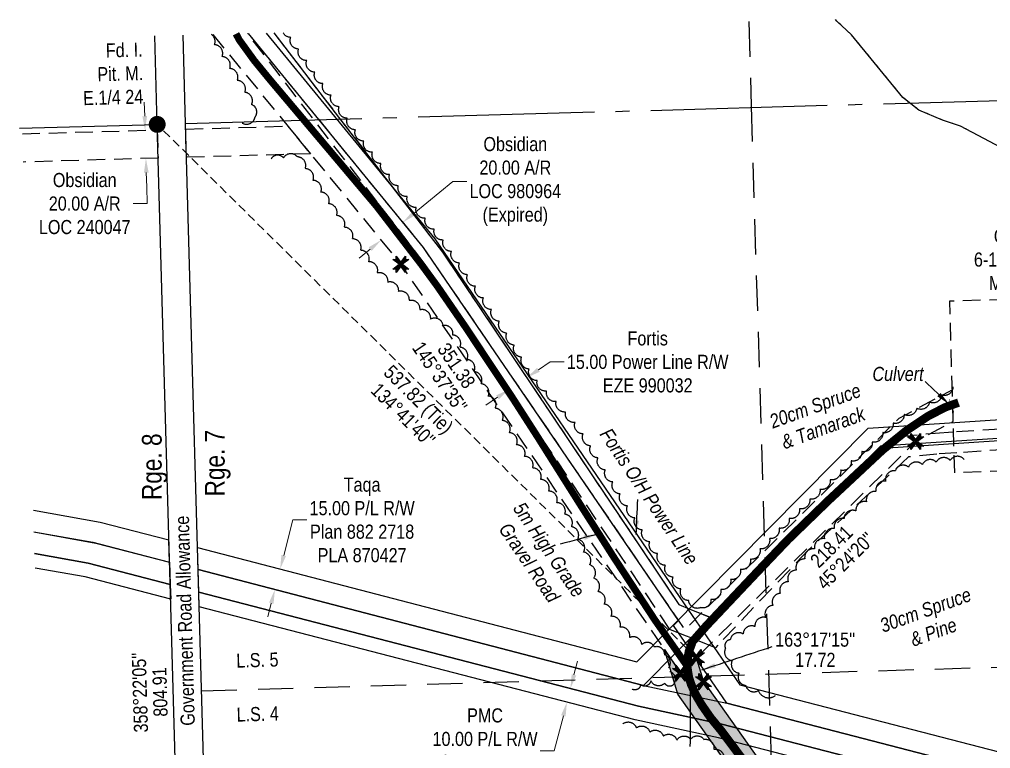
# Model space of a CAD drawing. Extents: x 633854 to 637633, y 5831519 to 5833773.
# Drawn here: x 634626 to 635315, y 5832774 to 5833291 of the extents above; entities that cross this region are included whole.
import ezdxf
from ezdxf.enums import TextEntityAlignment as Align

# ---------------------------------------------------------------- set-up
doc = ezdxf.new("R2010")
doc.units = 0
doc.header["$LTSCALE"] = 5
doc.header["$PDSIZE"] = 0.5
for name, pattern in [('0', [1, 1, 0]), ('foc-ACCESSROAD', [3.75, 2.5, -1.25]), ('foc-FLOWLINE', [3.75, 2.5, -1.25]), ('foc-LSD', [8, 5, -3]), ('foc-QUARTERLINE', [33, 25, -3, 2, -3]), ('foc-TIELINE', [1.875, 1.25, -0.625]), ('foc-WHEELTRACKS', [2, 0.4, -1.6])]:
    doc.linetypes.add(name, pattern=pattern)
doc.layers.get('Defpoints').update_dxf_attribs({"color": 9})
for name, color, linetype, lineweight in [('AS-GENERAL', 48, 'Continuous', 18), ('C-AR-T', 13, 'Continuous', 9), ('C-WS-T', 13, 'Continuous', 9), ('F-EZE-T', 190, 'Continuous', 9), ('F-RW-T', 190, 'Continuous', 9), ('T-TEXT', 48, 'Continuous', 18)]:
    doc.layers.add(name, color=color, linetype=linetype, lineweight=lineweight)
for name, color, linetype in [('AS-POWER', 104, 'foc-POWER'), ('AS-POWER-T', 104, 'Continuous'), ('AS-ROADS', 254, 'Continuous'), ('C-AR', 13, 'foc-ACCESSROAD'), ('C-RW', 13, 'Continuous'), ('C-WS', 13, 'foc-ACCESSROAD'), ('D-TXT', 6, 'Continuous'), ('F-EZE', 190, 'foc-FLOWLINE'), ('F-RW', 190, 'Continuous'), ('L-BD', 7, 'Continuous'), ('L-BD1', 253, 'Continuous'), ('L-MON', 1, 'Continuous'), ('L-ROAD-T', 7, 'Continuous'), ('L-SEC', 7, 'Continuous'), ('L-SECQ', 8, 'foc-QUARTERLINE'), ('L-SECTION-LSD', 7, 'foc-LSD'), ('L-TIE', 7, 'foc-TIELINE'), ('P-PROPOSED', 10, 'Continuous'), ('P-PROPOSED-H', 21, 'Continuous'), ('T-BUSH', 110, '0'), ('T-BUSH-T', 110, 'Continuous'), ('T-WATER-P3', 160, 'foc-WHEELTRACKS')]:
    doc.layers.add(name, color=color, linetype=linetype)
doc.styles.add('100L', font='ARIALN.TTF', dxfattribs={"height": 11})
doc.styles.add('80CG', font='ARIALN.TTF', dxfattribs={"height": 10})
doc.styles.add('80L', font='ARIALN.TTF', dxfattribs={"height": 10})
doc.styles.add('80LS', font='ARIALNI.TTF', dxfattribs={"height": 10})
doc.styles.add('foc-LtypeFont', font='ARIALN.TTF', dxfattribs={"height": 7.35})
doc.linetypes.add('foc-POWER', pattern='A,6,-1,["P",foc-LtypeFont,S=0.2,R=0,X=-0.625,Y=-0.75],-1.24,4', length=12.24)
doc.linetypes.add('foc-TOPO-flowdirection-NOLINE', pattern='A,0,[">",foc-LtypeFont,S=0.3,R=0,X=0,Y=-0.945],-20,[">",foc-LtypeFont,S=0.3,R=0,X=0,Y=-0.945],0', length=20)
doc.dimstyles.new('Compass 5 000', dxfattribs={"dimscale": 5, "dimtxt": 9, "dimasz": 2, "dimexe": 0.2, "dimexo": 0.0625, "dimgap": 0.5, "dimtad": 0, "dimtih": 1, "dimtoh": 1, "dimzin": 0, "dimdsep": 46, "dimtxsty": '80CG', "dimcen": 0.1, "dimse1": 1, "dimse2": 1, "dimclrd": 256, "dimclrt": 256, "dimaunit": 1, "dimadec": 4, "dimazin": 0, "dimtfac": 0.06, "dimtofl": 0, "dimtmove": 0, "dimatfit": 1, "dimfxl": 0.2, "dimtolj": 1, "dimtzin": 0, "dimlwd": -1, "dimarcsym": 0})

# ---------------------------------------------------------------- blocks, each defined once
blk = doc.blocks.new('*D528')
at = {"layer": 'C-AR-T', "transparency": 16777216}
for p, q in [((634715.11, 5833222.58), (634714.83, 5833232.58)), ((634716.27, 5833182.6), (634716.55, 5833172.6)), ((634716.9, 5833160.58), (634716.55, 5833172.6)), ((634706.9, 5833160.58), (634716.9, 5833160.58))]:
    blk.add_line(p, q, dxfattribs=at)
for points in [[(634716.78, 5833222.63), (634713.45, 5833222.54), (634715.4, 5833212.59)], [(634717.93, 5833182.65), (634714.6, 5833182.55), (634715.98, 5833192.6)]]:
    blk.add_solid(points, dxfattribs=at)
at = {"layer": 'Defpoints', "color": 0, "transparency": 16777216}
for p in [(634670.67, 5833211.3), (634715.98, 5833192.6), (634671.25, 5833191.31)]:
    blk.add_point(p, dxfattribs=at)
at = {"layer": 'C-AR-T', "transparency": 16777216, "insert": (634672.6, 5833160.58), "char_height": 10, "attachment_point": 5, "style": '80CG'}
blk.add_mtext('\\A1;Obsidian\\P20.00 A/R\\PLOC 240047', dxfattribs=at)
blk = doc.blocks.new('*D533')
at = {"layer": 'Defpoints', "color": 0, "transparency": 16777216}
for p in [(634985.94, 5833037.18), (635019.79, 5832986.69), (635007.32, 5832978.33)]:
    blk.add_point(p, dxfattribs=at)
at = {"layer": 'F-EZE-T', "transparency": 16777216}
for p, q in [((634994.25, 5833042.75), (635002.56, 5833048.32)), ((635002.56, 5833048.32), (635012.56, 5833048.32)), ((634965.17, 5833023.26), (634956.86, 5833017.69))]:
    blk.add_line(p, q, dxfattribs=at)
for points in [[(634993.32, 5833044.14), (634995.18, 5833041.37), (634985.94, 5833037.18)], [(634964.24, 5833024.64), (634966.1, 5833021.88), (634973.48, 5833028.83)]]:
    blk.add_solid(points, dxfattribs=at)
at = {"layer": 'F-EZE-T', "transparency": 16777216, "insert": (635071.7, 5833048.32), "char_height": 10, "attachment_point": 5, "style": '80CG'}
blk.add_mtext('\\A1;Fortis\\P15.00 Power Line R/W\\PEZE 990032', dxfattribs=at)
blk = doc.blocks.new('*D535')
at = {"layer": 'Defpoints', "color": 0, "transparency": 16777216}
for p in [(634811.15, 5832901.46), (634893.05, 5832880.25), (634889.29, 5832865.74)]:
    blk.add_point(p, dxfattribs=at)
at = {"layer": 'F-RW-T', "transparency": 16777216}
for p, q in [((634813.65, 5832911.14), (634820.16, 5832936.27)), ((634820.16, 5832936.27), (634830.16, 5832936.27)), ((634804.88, 5832877.26), (634802.38, 5832867.58))]:
    blk.add_line(p, q, dxfattribs=at)
for points in [[(634812.04, 5832911.56), (634815.27, 5832910.72), (634811.15, 5832901.46)], [(634803.27, 5832877.68), (634806.5, 5832876.85), (634807.39, 5832886.94)]]:
    blk.add_solid(points, dxfattribs=at)
at = {"layer": 'F-RW-T', "transparency": 16777216, "insert": (634869.25, 5832936.27), "char_height": 10, "attachment_point": 5, "style": '80CG'}
blk.add_mtext('\\A1;Taqa\\P15.00 P/L R/W\\PPlan 882 2718\\PPLA 870427', dxfattribs=at)
blk = doc.blocks.new('*D536')
at = {"layer": 'Defpoints', "color": 0, "transparency": 16777216}
for p in [(635017.01, 5832816.72), (635014.41, 5832807.07), (635014.5, 5832807.05)]:
    blk.add_point(p, dxfattribs=at)
at = {"layer": 'F-RW-T', "transparency": 16777216}
for p, q in [((635019.42, 5832826.43), (635021.93, 5832836.11)), ((635011.9, 5832797.39), (635005.49, 5832772.64)), ((635005.49, 5832772.64), (634995.49, 5832772.64))]:
    blk.add_line(p, q, dxfattribs=at)
for points in [[(635017.81, 5832826.85), (635021.04, 5832826.01), (635016.92, 5832816.75)], [(635010.29, 5832797.81), (635013.52, 5832796.97), (635014.41, 5832807.07)]]:
    blk.add_solid(points, dxfattribs=at)
at = {"layer": 'F-RW-T', "transparency": 16777216, "insert": (634956.41, 5832772.64), "char_height": 10, "attachment_point": 5, "style": '80CG'}
blk.add_mtext('\\A1;PMC\\P10.00 P/L R/W\\PPlan 962 1146\\PPLA 960735', dxfattribs=at)
blk = doc.blocks.new('*D598')
at = {"layer": 'C-AR-T', "transparency": 16777216}
for p, q in [((634905.92, 5833153.69), (634933.56, 5833176.3)), ((634933.56, 5833176.3), (634943.56, 5833176.3)), ((634874.96, 5833128.36), (634867.22, 5833122.03))]:
    blk.add_line(p, q, dxfattribs=at)
for points in [[(634904.86, 5833154.98), (634906.97, 5833152.4), (634898.18, 5833147.35)], [(634873.91, 5833129.65), (634876.02, 5833127.07), (634882.7, 5833134.69)]]:
    blk.add_solid(points, dxfattribs=at)
at = {"layer": 'Defpoints', "color": 0, "transparency": 16777216}
for p in [(634870.56, 5833181.12), (634855.08, 5833168.46), (634898.18, 5833147.35)]:
    blk.add_point(p, dxfattribs=at)
at = {"layer": 'C-AR-T', "transparency": 16777216, "insert": (634977.86, 5833176.3), "char_height": 10, "attachment_point": 5, "style": '80CG'}
blk.add_mtext('\\A1;Obsidian\\P20.00 A/R\\PLOC 980964\\P(Expired)', dxfattribs=at)
blk = doc.blocks.new('TEMP')
h = blk.add_hatch(color=255)
h.dxf.hatch_style = 1
h.paths.add_polyline_path([(0, 0.25), (-0.67, 1.15), (-0.67, 0.67), (-1.15, 0.67), (-0.25, 0), (-1.15, -0.67), (-0.67, -0.67), (-0.67, -1.15), (0, -0.25), (0.67, -1.15), (0.67, -0.67), (1.15, -0.67), (0.25, 0), (1.15, 0.67), (0.67, 0.67), (0.67, 1.15)])
h.paths.add_polyline_path([(0.57, 0.85), (0.57, 0.57), (0.85, 0.57), (0.08, 0), (0.85, -0.57), (0.57, -0.57), (0.57, -0.85), (0, -0.08), (-0.57, -0.85), (-0.57, -0.57), (-0.85, -0.57), (-0.08, 0), (-0.85, 0.57), (-0.57, 0.57), (-0.57, 0.85), (0, 0.08)], flags=16)
h = blk.add_hatch(color=1)
h.dxf.hatch_style = 1
h.paths.add_polyline_path([(0, 0.08), (-0.57, 0.85), (-0.57, 0.57), (-0.85, 0.57), (-0.08, 0), (-0.85, -0.57), (-0.57, -0.57), (-0.57, -0.85), (0, -0.08), (0.57, -0.85), (0.57, -0.57), (0.85, -0.57), (0.08, 0), (0.85, 0.57), (0.57, 0.57), (0.57, 0.85)])
at = {"color": 1}
for p, q in [((-0.08, 0), (0.08, 0)), ((0, 0.08), (0, -0.08))]:
    blk.add_line(p, q, dxfattribs=at)
at = {"color": 255, "flags": 128}
blk.add_lwpolyline([(-0.25, 0), (-1.15, 0.67), (-0.67, 0.67), (-0.67, 1.15), (0, 0.25), (0.67, 1.15), (0.67, 0.67), (1.15, 0.67), (0.25, 0), (1.15, -0.67), (0.67, -0.67), (0.67, -1.15), (0, -0.25), (-0.67, -1.15), (-0.67, -0.67), (-1.15, -0.67)], close=True, dxfattribs=at)
at = {"color": 1, "flags": 128}
blk.add_lwpolyline([(-0.08, 0), (-0.85, 0.57), (-0.57, 0.57), (-0.57, 0.85), (0, 0.08), (0.57, 0.85), (0.57, 0.57), (0.85, 0.57), (0.08, 0), (0.85, -0.57), (0.57, -0.57), (0.57, -0.85), (0, -0.08), (-0.57, -0.85), (-0.57, -0.57), (-0.85, -0.57)], close=True, dxfattribs=at)
blk = doc.blocks.new('fdia')
at = {"color": 255, "const_width": 1}
blk.add_lwpolyline([(-0.5, 0, 1), (0.5, 0, 1)], format="xyb", close=True, dxfattribs=at)
blk = doc.blocks.new('Fdiaa')
blk.add_blockref('fdia', (0, 0))
blk = doc.blocks.new('fdib')
at = {"color": 1, "const_width": 1.6}
blk.add_lwpolyline([(-0.4, 0, 1), (0.4, 0, 1)], format="xyb", close=True, dxfattribs=at)
at = {"color": 1}
blk.add_circle((0, 0), 0.8, dxfattribs=at)
blk = doc.blocks.new('Fdibb')
blk.add_blockref('fdib', (0, 0))
blk = doc.blocks.new('fdicc')
for name in ['Fdibb', 'Fdiaa']:
    blk.add_blockref(name, (0, 0))
blk = doc.blocks.new('FDI')
blk.add_blockref('fdicc', (0, 0))

msp = doc.modelspace()

# ---------------------------------------------------------------- hatches: boundary and pattern name
at = {"layer": 'P-PROPOSED-H'}
h = msp.add_hatch(color=256, dxfattribs=at)
h.dxf.hatch_style = 1
h.paths.add_polyline_path([(635307.304, 5832460.109), (635299.687, 5832440.005), (635271.837, 5832405.11), (635253.818, 5832338.44), (635231.137, 5832296.375), (635171.869, 5832220.259), (635166.03, 5832191.104), (635171.315, 5832127.797), (635166.919, 5832084.686), (635147.872, 5832044.884), (635133.307, 5832028.629), (635095.721, 5832006.867), (635072.962, 5832000.758), (635037.683, 5832004.738), (634814.998, 5832103.844), (634782.211, 5832114.947), (634775.146, 5832115.623), (634774.591, 5832135.761), (634786.425, 5832134.629), (634822.285, 5832122.485), (635042.992, 5832024.259), (635071.438, 5832021.05), (635087.987, 5832025.492), (635120.538, 5832044.339), (635131.072, 5832056.095), (635147.381, 5832090.176), (635151.237, 5832127.981), (635145.871, 5832192.258), (635153.192, 5832228.816), (635214.333, 5832307.337), (635235.121, 5832345.891), (635252.536, 5832410.327), (635255.2, 5832433.322), (635260.248, 5832459.144), (635255.9, 5832489.181), (635248.071, 5832518.377), (635251.791, 5832551.522), (635195.947, 5832667.405), (635093.059, 5832812.776), (635083.563, 5832844.406), (635095.033, 5832827.637), (635106.174, 5832838.623), (635111.268, 5832821.657), (635213.232, 5832677.591), (635308.891, 5832479.088)])

# ---------------------------------------------------------------- linework, layer by layer
at = {"layer": 'AS-GENERAL', "const_width": 0.3, "flags": 128}
msp.add_lwpolyline([(635288.861, 5833012.557), (635285.327, 5833022.029)], dxfattribs=at)
at = {"layer": 'AS-POWER', "flags": 128}
msp.add_lwpolyline([(634806.643, 5833281.631), (634852.548, 5833221.991), (634926.26, 5833126.228), (635093.773, 5832876.318), (635101.623, 5832873.149), (635116.71, 5832867.059), (635237.051, 5832988.828), (635243.495, 5832989.25), (635290.685, 5832992.339), (635378.737, 5832998.102), (635395.028, 5832999.168), (635412.437, 5833000.308), (635461.82, 5833003.541)], dxfattribs=at)
at = {"layer": 'AS-ROADS', "const_width": 4.998, "flags": 128}
msp.add_lwpolyline([(634779.851, 5833280.988), (634782.207, 5833276.585), (634792.697, 5833262.104), (634804.211, 5833248.067), (634879.425, 5833158.889), (634911.357, 5833117.329), (634922.617, 5833101.97), (634942.512, 5833073.074), (634975.659, 5833023.186), (634994.334, 5832994.119), (635025.109, 5832945.263), (635048.06, 5832909.234), (635076.728, 5832865.489), (635099.951, 5832832.299)], dxfattribs=at)
at = {"layer": 'AS-ROADS', "const_width": 5.998}
msp.add_lwpolyline([(635138.055, 5832767.853), (635123.909, 5832786.798), (635116.37, 5832795.964), (635110.036, 5832805.087), (635105.929, 5832812.088), (635102.509, 5832819.693), (635100.883, 5832824.689), (635099.955, 5832830.535), (635099.938, 5832837.708), (635100.959, 5832843.162), (635102.841, 5832848.248), (635102.964, 5832849.496), (635113.579, 5832861.545), (635150.607, 5832900.76), (635171.208, 5832922.379), (635199.897, 5832950.175), (635211.795, 5832961.256), (635238.104, 5832985.849), (635255.662, 5833000.049), (635270.359, 5833009.859), (635282.537, 5833016.156), (635292.041, 5833019.495)], dxfattribs=at)
at = {"layer": 'C-AR'}
msp.add_lwpolyline([(634832.586, 5833195.954), (634744.714, 5833193.424), (634744.136, 5833213.416), (634816.594, 5833215.502), (634832.586, 5833195.954)], close=True, dxfattribs=at)
msp.add_lwpolyline([(634628.403, 5833210.082), (634724.034, 5833212.838), (634724.612, 5833192.845), (634628.985, 5833190.089)], dxfattribs=at)
at = {"layer": 'C-RW'}
msp.add_lwpolyline([(634636.614, 5832927.978), (634678.275, 5832920.525), (634732.774, 5832906.334), (634733.232, 5832890.472), (634675.006, 5832905.634), (634637.067, 5832912.42)], dxfattribs=at)
at = {"layer": 'C-RW', "flags": 128}
msp.add_lwpolyline([(635658.982, 5832652.996), (635611.725, 5832665.233), (635124.289, 5832791.458), (635065.179, 5832804.204), (634753.494, 5832885.208), (634753.042, 5832901.066), (635068.702, 5832819.03), (635127.806, 5832806.285), (635615.544, 5832679.982), (635658.662, 5832668.817)], dxfattribs=at)
at = {"layer": 'C-WS', "flags": 128}
msp.add_lwpolyline([(635289.394, 5832969.805), (635285.803, 5833091.632), (635407.63, 5833095.224), (635409.426, 5833034.31), (635411.222, 5832973.397)], close=True, dxfattribs=at)
at = {"layer": 'F-EZE'}
for points in [[(635382.924, 5832989.882), (635290.907, 5832983.909), (635276.745, 5832982.99), (635256.686, 5832981.022), (635185.554, 5832914.853), (635121.367, 5832847.449), (635119.713, 5832845.712), (635102.487, 5832852.666), (635098.557, 5832854.252), (635087.487, 5832858.74), (634914.065, 5833117.462), (634834.014, 5833221.462), (634788.046, 5833281.185)], [(634806.643, 5833281.631), (634829.097, 5833252.459), (634852.548, 5833221.991), (634926.26, 5833126.228), (635093.773, 5832876.318), (635101.623, 5832873.149), (635104.636, 5832871.933), (635116.71, 5832867.059), (635118.592, 5832866.299), (635174.998, 5832925.533), (635243.495, 5832989.25), (635250.175, 5832995.464), (635275.526, 5832997.952), (635290.511, 5832998.924), (635375.508, 5833004.442)]]:
    msp.add_lwpolyline(points, dxfattribs=at)
at = {"layer": 'F-RW'}
for points in [[(634636.62, 5832927.778), (634680.389, 5832919.948), (634732.774, 5832906.334), (634732.329, 5832921.942), (634683.6, 5832934.607), (634636.174, 5832943.091)], [(634637.067, 5832912.42), (634675.006, 5832905.634), (634733.232, 5832890.472), (634733.532, 5832880.065), (634672.871, 5832895.861), (634637.364, 5832902.212)]]:
    msp.add_lwpolyline(points, dxfattribs=at)
at = {"layer": 'L-SEC'}
for p, q in [((634723.984, 5833216.766), (634722.19, 5833279.603)), ((634744.086, 5833217.34), (634742.294, 5833280.086)), ((634746.891, 5832412.441), (634723.984, 5833216.766)), ((634766.993, 5832413.014), (634744.086, 5833217.339))]:
    msp.add_line(p, q, dxfattribs=at)
at = {"layer": 'L-SECQ'}
for p, q in [((634744.032, 5833217.349), (635511.106, 5833239.164)), ((634626.312, 5833214.001), (634723.93, 5833216.777))]:
    msp.add_line(p, q, dxfattribs=at)
at = {"layer": 'L-SECTION-LSD'}
for p, q in [((635143.468, 5833289.72), (635145.024, 5833229.582)), ((635145.024, 5833229.582), (635169.555, 5832426.592)), ((634755.489, 5832815.184), (635556.416, 5832838.939))]:
    msp.add_line(p, q, dxfattribs=at)
at = {"layer": 'P-PROPOSED', "flags": 128}
msp.add_lwpolyline([(635255.2, 5832433.322), (635260.248, 5832459.144), (635255.9, 5832489.181), (635248.071, 5832518.377), (635251.791, 5832551.522), (635195.947, 5832667.405), (635093.059, 5832812.776), (635083.563, 5832844.406), (635095.033, 5832827.637), (635106.174, 5832838.623), (635111.268, 5832821.657), (635213.232, 5832677.591), (635308.891, 5832479.088), (635307.304, 5832460.109), (635299.687, 5832440.005)], dxfattribs=at)
at = {"layer": 'T-BUSH', "flags": 128}
for points in [[(634784.325, 5833217.692, 0.5205671), (634793.345, 5833222.002, 0.5205671), (634790.879, 5833230.798, 0.5205671), (634786.121, 5833239.543, 0.5205671), (634780.743, 5833247.97, 0.5205671), (634775.366, 5833256.397, 0.5205671), (634769.988, 5833264.824, 0.5205671), (634764.61, 5833273.251, 0.3506984), (634762.484, 5833280.571, 0.3506984)], [(635288.1, 5833030.786, -0.5205671), (635280.067, 5833024.836, -0.5205671), (635271.448, 5833019.854, -0.5205671), (635262.448, 5833015.503, -0.5205671), (635253.448, 5833011.152, -0.5205671), (635245.664, 5833005.003, -0.5205671), (635238.277, 5832998.267, -0.5205671), (635230.89, 5832991.532, -0.5205671), (635223.479, 5832984.823, -0.5205671), (635215.988, 5832978.203, -0.5205671), (635208.498, 5832971.583, -0.5205671), (635201.104, 5832964.856, -0.5205671), (635193.834, 5832957.995, -0.5205671), (635186.563, 5832951.134, -0.5205671), (635179.293, 5832944.273, -0.5205671), (635172.022, 5832937.412, -0.5205671), (635164.841, 5832930.462, -0.5205671), (635158.064, 5832923.114, -0.5205671), (635151.287, 5832915.765, -0.5205671), (635144.495, 5832908.43, -0.5205671), (635137.499, 5832901.289, -0.5205671), (635130.503, 5832894.148, -0.5205671), (635123.508, 5832887.007, -0.5205671), (635116.512, 5832879.866, -0.5205671), (635109.247, 5832874.187, -0.5205671), (635100.79, 5832879.094, -0.5205671), (635095.273, 5832887.431, -0.5205671), (635089.757, 5832895.768, -0.5205671), (635084.241, 5832904.105, -0.5205671), (635078.724, 5832912.442, -0.5205671), (635073.208, 5832920.779, -0.5205671), (635067.846, 5832929.215, -0.5205671), (635062.609, 5832937.729, -0.5205671), (635057.371, 5832946.244, -0.5205671), (635052.133, 5832954.759, -0.5205671), (635046.895, 5832963.274, -0.5205671), (635041.657, 5832971.788, -0.5205671), (635036.419, 5832980.303, -0.5205671), (635031.181, 5832988.818, -0.5205671), (635025.944, 5832997.332, -0.5205671), (635020.2, 5833005.468, -0.5205671), (635013.488, 5833012.876, -0.5205671), (635006.776, 5833020.284, -0.5205671), (635000.064, 5833027.692, -0.5205671), (634993.352, 5833035.1, -0.5205671), (634987.638, 5833043.262, -0.5205671), (634982.358, 5833051.751, -0.5205671), (634977.078, 5833060.239, -0.5205671), (634971.797, 5833068.728, -0.5205671), (634966.517, 5833077.216, -0.5205671), (634960.866, 5833085.462, -0.5205671), (634955.213, 5833093.707, -0.5205671), (634949.56, 5833101.952, -0.5205671), (634943.907, 5833110.197, -0.5205671), (634938.254, 5833118.442, -0.5205671), (634932.601, 5833126.687, -0.5205671), (634926.758, 5833134.789, -0.5205671), (634920.384, 5833142.49, -0.5205671), (634914.01, 5833150.191, -0.5205671), (634907.636, 5833157.892, -0.5205671), (634901.262, 5833165.593, -0.5205671), (634894.888, 5833173.294, -0.5205671), (634888.703, 5833181.146, -0.5205671), (634882.618, 5833189.077, -0.5205671), (634876.532, 5833197.008, -0.5205671), (634870.447, 5833204.939, -0.5205671), (634864.467, 5833212.948, -0.5205671), (634858.717, 5833221.125, -0.5205671), (634852.967, 5833229.303, -0.5205671), (634847.216, 5833237.48, -0.5205671), (634841.466, 5833245.658, -0.5205671), (634835.716, 5833253.835, -0.5205671), (634829.966, 5833262.013, -0.5205671), (634824.217, 5833270.191, -0.5205671), (634818.604, 5833278.463, -0.2778822), (634813.259, 5833281.79, -0.2778822)], [(635086.54, 5832831.486, 0.5205671), (635083.738, 5832840.66, 0.5205671), (635076.477, 5832846.204, 0.5205671), (635067.512, 5832847.926, 0.5205671), (635058.854, 5832852.924, 0.5205671), (635052.187, 5832860.293, 0.5205671), (635045.767, 5832867.955, 0.5205671), (635040.888, 5832876.632, 0.5205671), (635036.393, 5832885.561, 0.5205671), (635033.42, 5832895.004, 0.5205671), (635030.595, 5832904.509, 0.5205671), (635026.289, 5832913.53, 0.5205671), (635021.982, 5832922.552, 0.5205671), (635017.676, 5832931.574, 0.5205671), (635012.96, 5832940.358, 0.5205671), (635007.251, 5832948.563, 0.5205671), (635001.541, 5832956.769, 0.5205671), (634995.832, 5832964.975, 0.5205671), (634990.122, 5832973.181, 0.5205671), (634984.412, 5832981.387, 0.5205671), (634978.703, 5832989.592, 0.5205671), (634973.661, 5832998.223, 0.5205671), (634968.652, 5833006.874, 0.5205671), (634963.644, 5833015.526, 0.5205671), (634958.634, 5833024.177, 0.5205671), (634953.624, 5833032.828, 0.5205671), (634948.614, 5833041.478, 0.5205671), (634943.605, 5833050.129, 0.5205671), (634938.595, 5833058.78, 0.5205671), (634933.585, 5833067.431, 0.5205671), (634926.695, 5833074.113, 0.5205671), (634917.824, 5833078.721, 0.5205671), (634910.265, 5833085.262, 0.5205671), (634902.705, 5833091.804, 0.5205671), (634895.146, 5833098.346, 0.5205671), (634887.587, 5833104.887, 0.5205671), (634880.027, 5833111.429, 0.5205671), (634873.995, 5833119.36, 0.5205671), (634868.187, 5833127.497, 0.5205671), (634862.38, 5833135.634, 0.5205671), (634856.637, 5833143.816, 0.5205671), (634851.091, 5833152.133, 0.5205671), (634845.545, 5833160.45, 0.5205671), (634839.999, 5833168.768, 0.5205671), (634834.453, 5833177.085, 0.5205671), (634828.907, 5833185.402, 0.5205671), (634823.361, 5833193.719, 0.5205671), (634813.455, 5833193.011, 0.5205671), (634804.729, 5833192.289, 0.5205671)], [(635296.145, 5832979.136, 0.5205671), (635286.167, 5832978.532, 0.5205671), (635276.258, 5832977.343, 0.5205671), (635266.418, 5832975.581, 0.5205671), (635256.577, 5832973.82, 0.5205671), (635247.243, 5832971.131, 0.5205671), (635240.425, 5832963.819, 0.5205671), (635233.608, 5832956.508, 0.5205671), (635226.79, 5832949.196, 0.5205671), (635219.323, 5832942.694, 0.5205671), (635210.913, 5832937.362, 0.5205671), (635203.955, 5832930.183, 0.5205671), (635196.998, 5832923.005, 0.5205671), (635190.041, 5832915.826, 0.5205671), (635183.084, 5832908.647, 0.5205671), (635177.044, 5832900.715, 0.5205671), (635171.353, 5832892.496, 0.5205671), (635165.662, 5832884.278, 0.5205671), (635160.477, 5832875.735, 0.5205671), (635155.391, 5832867.129, 0.5205671), (635147.762, 5832860.723, 0.5205671), (635139.35, 5832855.475, 0.5205671), (635130.226, 5832851.39, 0.5205671), (635126.834, 5832845.317, 0.5205671), (635131.616, 5832836.538, 0.5205671), (635136.398, 5832827.759, 0.5205671), (635141.18, 5832818.98, 0.5205671), (635150.144, 5832815.412, 0.5205671), (635162.243, 5832811.927, 0.5205671)], [(635087.424, 5832828.946, -0.5205671), (635089.683, 5832819.317, -0.5205671), (635083.833, 5832820.587, -0.5205671), (635073.955, 5832822.118, -0.5205671), (635066.703, 5832819.334, -0.5205671), (635060.662, 5832816.297, -0.5205671)], [(635054.102, 5832791.748, -0.5205671), (635063.672, 5832788.858, -0.5205671), (635073.242, 5832785.967, -0.5205671), (635082.811, 5832783.077, -0.5205671), (635092.381, 5832780.187, -0.5205671), (635102.189, 5832780.831, -0.5205671), (635111.514, 5832780.734, -0.5205671), (635118.6, 5832773.682, -0.5205671), (635125.711, 5832766.656, -0.5205671), (635131.226, 5832758.375, -0.5205671), (635136.377, 5832749.807, -0.5205671), (635142.316, 5832741.785, -0.5205671), (635148.516, 5832733.943, -0.5205671), (635154.205, 5832725.733, -0.5205671), (635159.674, 5832717.365, -0.5205671), (635165.143, 5832708.997, -0.5205671), (635170.612, 5832700.629, -0.5205671), (635176.079, 5832692.26, -0.5205671), (635181.543, 5832683.888, -0.5205671), (635187.008, 5832675.517, -0.5205671), (635192.364, 5832667.08, -0.5205671), (635197.349, 5832658.414, -0.5205671), (635202.333, 5832649.749, -0.5205671), (635207.317, 5832641.083, -0.5205671), (635212.301, 5832632.417, -0.5205671), (635217.222, 5832623.717, -0.5205671), (635221.928, 5832614.897, -0.5205671), (635226.635, 5832606.078, -0.5205671), (635231.342, 5832597.258, -0.5205671), (635236.048, 5832588.439, -0.5205671), (635239.933, 5832579.25, -0.5205671), (635243.413, 5832569.878, -0.5205671), (635246.893, 5832560.507, -0.5205671), (635248.707, 5832550.931, -0.5205671), (635247.592, 5832540.997, -0.5205671), (635246.477, 5832531.062, -0.5205671), (635245.362, 5832521.128, -0.5205671), (635246.84, 5832511.389, -0.5205671), (635249.429, 5832501.733, -0.5205671), (635252.018, 5832492.077, -0.5205671), (635253.87, 5832482.27, -0.5205671), (635255.302, 5832472.376, -0.5205671), (635256.734, 5832462.483, -0.5205671), (635255.922, 5832452.645, -0.5205671), (635254.004, 5832442.833, -0.5205671), (635252.133, 5832433.015, -0.5205671), (635250.811, 5832423.106, -0.5205671), (635248.969, 5832413.291, -0.5205671), (635246.745, 5832403.545, -0.5205671), (635245.248, 5832393.661, -0.5205671), (635243.751, 5832383.777, -0.5205671), (635242.192, 5832373.906, -0.5205671), (635239.451, 5832364.293, -0.5205671), (635236.71, 5832354.679, -0.5205671), (635233.969, 5832345.065, -0.5205671), (635231.228, 5832335.452, -0.5205671), (635226.297, 5832326.826, -0.5205671), (635220.812, 5832318.476, -0.5205671), (635214.472, 5832310.747, -0.5205671), (635208.132, 5832303.017, -0.5205671), (635201.792, 5832295.288, -0.5205671), (635195.452, 5832287.559, -0.5205671), (635189.112, 5832279.83, -0.5205671), (635182.772, 5832272.101, -0.5205671), (635176.674, 5832264.181, -0.5205671), (635170.649, 5832256.204, -0.5205671), (635164.624, 5832248.226, -0.5205671), (635158.6, 5832240.249, -0.5205671), (635152.575, 5832232.272, -0.5205671), (635146.55, 5832224.295, -0.5205671), (635144.316, 5832214.586, -0.5205671), (635142.231, 5832204.809, -0.5205671), (635140.146, 5832195.032, -0.5205671), (635139.713, 5832185.206, -0.5205671), (635141.209, 5832175.321, -0.5205671), (635142.705, 5832165.437, -0.5205671), (635144.201, 5832155.553, -0.5205671), (635145.697, 5832145.669, -0.5205671), (635147.193, 5832135.785, -0.5205671), (635148.689, 5832125.9, -0.5205671), (635148.414, 5832116.012, -0.5205671), (635146.962, 5832106.122, -0.5205671), (635145.509, 5832096.231, -0.5205671), (635142.426, 5832086.831, -0.5205671), (635138.185, 5832077.778, -0.5205671), (635133.944, 5832068.725, -0.5205671), (635129.703, 5832059.673, -0.5205671), (635123.366, 5832052.004, -0.5205671), (635116.133, 5832045.253, -0.5205671), (635107.481, 5832040.244, -0.5205671), (635098.83, 5832035.235, -0.5205671), (635090.179, 5832030.226, -0.5205671), (635080.913, 5832026.698, -0.5205671), (635071.258, 5832024.107, -0.5205671), (635061.331, 5832025.263, -0.5205671), (635051.403, 5832026.434, -0.5205671), (635041.677, 5832028.434, -0.5205671), (635032.324, 5832031.962, -0.5205671), (635022.97, 5832035.49, -0.5205671), (635013.616, 5832039.018, -0.5205671), (635004.263, 5832042.546, -0.5205671), (634995, 5832046.302, -0.5205671), (634985.767, 5832050.136, -0.5205671), (634976.535, 5832053.97, -0.5205671), (634967.303, 5832057.804, -0.5205671), (634958.071, 5832061.638, -0.5205671), (634948.838, 5832065.472, -0.5205671), (634939.606, 5832069.307, -0.5205671), (634930.374, 5832073.141, -0.5205671), (634921.167, 5832077.033, -0.5205671), (634912.036, 5832081.104, -0.5205671), (634902.906, 5832085.175, -0.5205671), (634893.776, 5832089.245, -0.5205671), (634884.645, 5832093.316, -0.5205671), (634875.515, 5832097.387, -0.5205671), (634866.385, 5832101.458, -0.5205671), (634857.254, 5832105.529, -0.5205671), (634848.124, 5832109.6, -0.5205671), (634838.994, 5832113.671, -0.5205671), (634829.863, 5832117.742, -0.5205671), (634820.733, 5832121.812, -0.5205671), (634811.403, 5832125.391, -0.5205671), (634802.015, 5832128.827, -0.5205671), (634792.549, 5832131.991, -0.5205671), (634782.773, 5832134.08, -0.5205671), (634772.997, 5832136.17, -0.5205671), (634764.981, 5832139.741, -0.5205671), (634764.586, 5832149.687, -0.5205671)]]:
    msp.add_lwpolyline(points, format="xyb", dxfattribs=at)
at = {"layer": 'T-WATER-P3', "flags": 128}
msp.add_lwpolyline([(635352.645, 5833187.497), (635347.102, 5833187.249), (635293.444, 5833215.555), (635288.599, 5833217.182), (635280.592, 5833219.871), (635264.001, 5833226.854), (635252.634, 5833235.865), (635248.325, 5833241.12), (635216.177, 5833280.317), (635205.747, 5833289.952), (635204.782, 5833291.192)], dxfattribs=at)
at = {"layer": 'T-WATER-P3', "linetype": 'foc-TOPO-flowdirection-NOLINE', "flags": 128}
msp.add_lwpolyline([(635352.645, 5833187.497), (635347.102, 5833187.249), (635293.444, 5833215.555), (635288.599, 5833217.182), (635280.592, 5833219.871), (635264.001, 5833226.854), (635252.634, 5833235.865), (635248.325, 5833241.12), (635216.177, 5833280.317), (635205.747, 5833289.952), (635204.782, 5833291.192)], dxfattribs=at)

# ---------------------------------------------------------------- block references
at = {"layer": 'L-MON'}
for name, p, xscale, yscale, zscale in [('FDI', (634723.984, 5833216.766), 4.999999999999999, 4.999999999999999, 4.999999999999999), ('TEMP', (635106.174, 5832838.623), 4.998376149999989, 4.998376149999989, 4.998376149999989), ('TEMP', (635111.268, 5832821.657), 4.998376149999989, 4.998376149999989, 4.998376149999989)]:
    msp.add_blockref(name, p, dxfattribs=dict(at, xscale=xscale, yscale=yscale, zscale=zscale))
at = {"layer": 'L-MON', "color": 6, "linetype": 'Continuous', "xscale": 4.998376149999997, "yscale": 4.998376149999997, "zscale": 4.998376149999997}
for p in [(634896.714, 5833117.565), (635261.65, 5832991.915), (635095.033, 5832827.637)]:
    msp.add_blockref('TEMP', p, dxfattribs=at)

# ---------------------------------------------------------------- texts
at = {"layer": 'AS-POWER-T', "insert": (635045.596, 5833002.575), "char_height": 9.99675, "attachment_point": 1, "rotation": 303.833895, "style": '80L'}
msp.add_mtext_dynamic_manual_height_columns('{\\fArial Narrow|b0|i1|c0|p34;Fortis O/H Power Line}', width=112.46455, gutter_width=49.984, heights=[0], dxfattribs=at)
at = {"layer": 'C-WS-T', "insert": (635299.519, 5833142.607), "char_height": 9.99675, "attachment_point": 1, "style": '80L'}
msp.add_mtext_dynamic_manual_height_columns('\\pi17.57499;Obsidian\\P\\pi3.43906;6-19 (Surface)\\P\\pi14.04612;MSL 2355', width=78.9693, gutter_width=49.984, heights=[0], dxfattribs=at)
at = {"layer": 'D-TXT', "color": 3, "char_height": 13.9955, "attachment_point": 1, "rotation": 90, "style": '80L'}
for s, width, insert in [('Rge. 8', 46.65145, (634713.144, 5832950.413)), ('Rge. 7', 46.61326, (634757.802, 5832952.978))]:
    msp.add_mtext_dynamic_manual_height_columns(s, width=width, gutter_width=47.485, heights=[0], dxfattribs=dict(at, insert=insert))
at = {"layer": 'L-BD', "linetype": 'Continuous', "style": '80L'}
for s, height, rotation, p in [("145°37'35''", 9.99675, 304.3732, (634924.386, 5833037.681)), ('351.38', 9.9968, 304.3732, (634936.144, 5833045.724)), ('218.41', 9.9968, 44.5947, (635201.944, 5832917.487)), ("45°24'20''", 9.9968, 44.5947, (635211.945, 5832907.343)), ("358°22'05''", 9.99675, 91.6313, (634711.705, 5832813.928)), ('804.91', 9.9968, 91.6313, (634725.944, 5832814.333))]:
    msp.add_text(s, height=height, rotation=rotation, dxfattribs=at).set_placement(p, align=Align.MIDDLE)
at = {"layer": 'L-BD', "style": '80L'}
for s, p in [('537.82 (Tie)', (634908.4, 5833020.943)), ("134°41'40''", (634898.38, 5833010.817))]:
    msp.add_text(s, height=9.99675, rotation=315.3049, dxfattribs=at).set_placement(p, align=Align.MIDDLE)
at = {"layer": 'L-BD1', "insert": (635161.439, 5832856.446), "char_height": 9.99675, "width": 56.28908, "attachment_point": 1, "line_spacing_factor": 0.860116, "style": '80L'}
msp.add_mtext("\\pi0.6637;163°17'15'' \\P\\pi14.73144;17.72", dxfattribs=at)
at = {"layer": 'L-MON', "insert": (634669.32, 5833273.624), "char_height": 9.99675, "attachment_point": 1, "rotation": 1.629063, "style": '80L'}
msp.add_mtext_dynamic_manual_height_columns('\\pi18.08867;Fd. I. \\P\\pi11.65147;Pit. M.\\P\\pi1.05464;E.1/4 24', width=42.24862, gutter_width=49.984, heights=[0], dxfattribs=at)
at = {"layer": 'L-ROAD-T', "style": '80L'}
msp.add_text('Government Road Allowance', height=9.99675, rotation=91.627214, dxfattribs=at).set_placement((634743.57, 5832864.827), align=Align.MIDDLE_CENTER)
at = {"layer": 'T-BUSH-T', "linetype": 'Continuous', "char_height": 9.99675, "width": 67.28824, "attachment_point": 2, "rotation": 20, "style": '80LS'}
for s, insert in [('20cm Spruce \\P& Tamarack', (635188.697, 5833021.948)), ('30cm Spruce \\P& Pine', (635266.923, 5832877.181))]:
    msp.add_mtext(s, dxfattribs=dict(at, insert=insert))
at = {"layer": 'T-TEXT', "linetype": 'Continuous', "insert": (635230.459, 5833044.828), "char_height": 9.99675, "attachment_point": 1, "style": '80L'}
msp.add_mtext_dynamic_manual_height_columns('\\pi0.56823;{\\fArial Narrow|b0|i1|c0|p34;Culvert}', width=36.81382, gutter_width=49.984, heights=[0], dxfattribs=at)
at = {"layer": 'T-TEXT', "insert": (634983.779, 5832950.469), "char_height": 9.99675, "attachment_point": 1, "rotation": 304.373194, "style": '80L'}
msp.add_mtext_dynamic_manual_height_columns('\\pi0.4489;{\\fArial Narrow|b0|i1|c0|p34;5m High Grade \\P\\pi6.86564;Gravel Road}', width=77.4691, gutter_width=49.984, heights=[0], dxfattribs=at)

# ---------------------------------------------------------------- dimensions: what is measured, and where the dimension line sits
at = {"layer": 'C-AR-T'}
dim = msp.add_linear_dim(base=(634715.978, 5833192.596), p1=(634670.674, 5833211.3), p2=(634671.25, 5833191.307), angle=271.650795, text='Obsidian\\P20.00 A/R\\PLOC 240047', dimstyle='Compass 5 000', override={"dimtmove": 1}, dxfattribs=at)
dim.commit()
dim.dimension.update_dxf_attribs({"geometry": '*D528', "text_midpoint": (634700.765, 5833160.576), "dimtype": 161})
dim = msp.add_linear_dim(base=(634898.176, 5833147.354), p1=(634855.082, 5833168.456), p2=(634870.557, 5833181.116), angle=39.285694, text='Obsidian\\P20.00 A/R\\PLOC 980964\\P(Expired)', dimstyle='Compass 5 000', dxfattribs=at)
dim.commit()
dim.dimension.update_dxf_attribs({"geometry": '*D598', "text_midpoint": (634977.855, 5833176.304), "dimtype": 161})
at = {"layer": 'F-EZE-T'}
dim = msp.add_linear_dim(base=(634985.945, 5833037.185), p1=(635007.324, 5832978.333), p2=(635019.792, 5832986.69), angle=33.833895, text='Fortis\\P15.00 Power Line R/W\\PEZE 990032', dimstyle='Compass 5 000', dxfattribs=at)
dim.commit()
dim.dimension.update_dxf_attribs({"geometry": '*D533', "text_midpoint": (635071.699, 5833048.321), "dimtype": 161})
at = {"layer": 'F-RW-T'}
for base, p1, p2, angle, text, picture, middle in [((634811.148, 5832901.458), (634889.291, 5832865.739), (634893.049, 5832880.253), 75.483894, 'Taqa\\P15.00 P/L R/W\\PPlan 882 2718\\PPLA 870427', '*D535', (634869.246, 5832936.266)), ((635014.41, 5832807.069), (635017.005, 5832816.724), (635014.5, 5832807.046), 255.483868, 'PMC\\P10.00 P/L R/W\\PPlan 962 1146\\PPLA 960735', '*D536', (634956.409, 5832772.636))]:
    dim = msp.add_linear_dim(base=base, p1=p1, p2=p2, angle=angle, text=text, dimstyle='Compass 5 000', dxfattribs=at)
    dim.commit()
    dim.dimension.update_dxf_attribs({"geometry": picture, "text_midpoint": middle, "dimtype": 161})

# ---------------------------------------------------------------- leaders
at = {"layer": 'AS-POWER-T', "path_type": 1}
msp.add_leader([(635063.549, 5832925.904), (635064.627, 5832950.748)], dimstyle='Compass 5 000', override={"dimgap": 0.5, "dimtad": 0}, dxfattribs=at)
at = {"layer": 'L-BD', "color": 6, "linetype": 'Continuous', "path_type": 1}
msp.add_leader([(635101.889, 5832830.889), (635101.684, 5832775.717)], dimstyle='Compass 5 000', override={"dimgap": 0.5, "dimtad": 0}, dxfattribs=at)
at = {"layer": 'L-BD1', "path_type": 1}
msp.add_leader([(635110.02, 5832829.977), (635159.929, 5832846.542)], dimstyle='Compass 5 000', override={"dimgap": 0.5, "dimtad": 0}, dxfattribs=at)
at = {"layer": 'T-TEXT', "linetype": 'Continuous', "path_type": 1}
msp.add_leader([(635285.395, 5833018.306), (635268.441, 5833034.415)], dimstyle='Compass 5 000', override={"dimgap": 0.5, "dimtad": 0}, dxfattribs=at)
at = {"layer": 'T-TEXT', "path_type": 1}
msp.add_leader([(635036.242, 5832926.237), (635009.621, 5832919.113)], dimstyle='Compass 5 000', override={"dimgap": 0.5, "dimtad": 0}, dxfattribs=at)

# ---------------------------------------------------------------- next in the draw order: texts
at = {"layer": 'L-SECTION-LSD', "char_height": 9.99675, "attachment_point": 1, "rotation": 1.670637, "style": '100L', "bg_fill": 3, "box_fill_scale": 1.5, "bg_fill_color": 256, "bg_fill_transparency": 0}
for s, width, insert in [('\\pi1.75801;L.S. 5', 30.39127, (634778.139, 5832841.486)), ('\\pi1.98536;L.S. 4', 30.52998, (634778.139, 5832803.214))]:
    msp.add_mtext_dynamic_manual_height_columns(s, width=width, gutter_width=54.982, heights=[0], dxfattribs=dict(at, insert=insert))

# ---------------------------------------------------------------- next in the draw order: linework, layer by layer
at = {"layer": 'C-AR', "flags": 128}
msp.add_lwpolyline([(634763.347, 5833280.592), (634896.714, 5833117.565), (635095.033, 5832827.637), (635261.65, 5832991.915), (635288.322, 5833006.172), (635287.664, 5833028.491), (635249.674, 5833008.183), (635098.029, 5832858.669), (634912.732, 5833129.561), (634788.68, 5833281.2)], dxfattribs=at)
at = {"layer": 'C-RW', "flags": 128}
for points in [[(635658.662, 5832668.817), (635615.544, 5832679.982), (635127.806, 5832806.285), (635090.079, 5832861.44), (635093.65, 5832865.072), (634912.732, 5833129.561), (634788.68, 5833281.2)], [(634801.347, 5833281.504), (634920.741, 5833135.559), (635100.725, 5832872.435), (635137.008, 5832819.392), (635619.303, 5832694.498), (635658.347, 5832684.388)]]:
    msp.add_lwpolyline(points, dxfattribs=at)
at = {"layer": 'F-RW'}
msp.add_lwpolyline([(635651.672, 5833014.088), (635650.563, 5833014.087), (635234.737, 5832986.843), (635068.702, 5832819.03), (634753.042, 5832901.066), (634752.597, 5832916.675), (635064.116, 5832835.715), (635228.079, 5833001.435), (635650.067, 5833029.082), (635651.368, 5833029.083)], dxfattribs=at)
at = {"layer": 'F-RW', "flags": 128}
msp.add_lwpolyline([(635659.193, 5832642.615), (635609.218, 5832655.556), (635121.981, 5832781.73), (635062.867, 5832794.476), (634753.79, 5832874.802), (634753.494, 5832885.208), (635065.179, 5832804.204), (635124.289, 5832791.458), (635611.725, 5832665.233), (635658.982, 5832652.996)], dxfattribs=at)
at = {"layer": 'L-TIE'}
msp.add_line((635106.174, 5832838.623), (634723.984, 5833216.766), dxfattribs=at)

doc.saveas('drawing.dxf')
